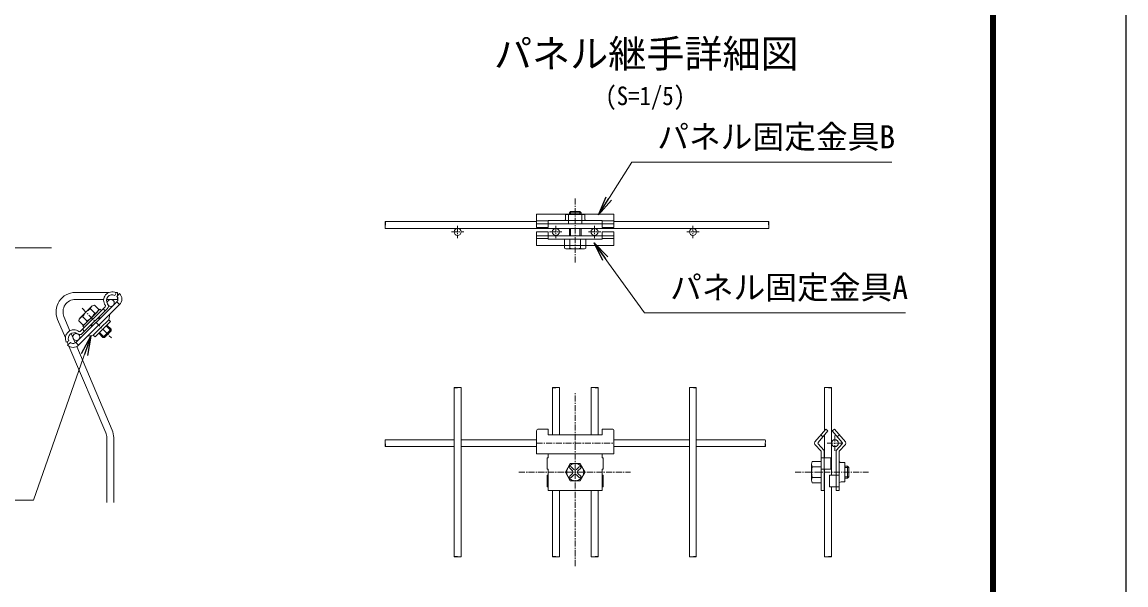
# Model space of a CAD drawing. Units: millimetres, scale not verified, with parts at other scales. Extents: x -4200 to 4200, y -2970 to 2970.
# Drawn here: x 1919 to 4200, y -1405 to -241 of the extents above; entities that cross this region are included whole.
import ezdxf
from ezdxf.enums import TextEntityAlignment as Align

# ---------------------------------------------------------------- set-up
doc = ezdxf.new("R2010")
doc.units = ezdxf.units.MM
doc.header["$LTSCALE"] = 10
doc.linetypes.add('DASHED', pattern=[7.5, 6, -1.5])
doc.linetypes.add('USER1', pattern=[2, 1.25, -0.25, 0.25, -0.25])
for name, color, linetype, lineweight in [('0-0_D-TTL-TXT', 7, 'Continuous', 25), ('0-1_D-TTL', 7, 'Continuous', 25), ('0-2_D-BMK', 2, 'USER1', 13), ('0-3_D-STR2', 7, 'Continuous', 9), ('0-5_0', 7, 'Continuous', 25), ('0-7_D-STR-TXT', 7, 'Continuous', 13), ('0-8_D-STR3', 3, 'Continuous', 13)]:
    doc.layers.add(name, color=color, linetype=linetype, lineweight=lineweight)
doc.layers.add('0-9_D-TITLE', color=7, linetype='Continuous')
doc.styles.add('ＭＳ ゴシック', font='')
doc.styles.get('ＭＳ ゴシック').set_extended_font_data('MS Gothic')

# ---------------------------------------------------------------- blocks, each defined once
blk = doc.blocks.new('_OPEN')
at = {"layer": '0-5_0'}
blk.add_line((0, 0), (-10, 0), dxfattribs=at)
blk.add_lwpolyline([(-10, 1.667), (0, 0), (-10, -1.667)], dxfattribs=at)

msp = doc.modelspace()

# ---------------------------------------------------------------- linework, layer by layer
at = {"layer": '0-1_D-TTL', "color": 2}
msp.add_lwpolyline([(-4199.68, 2970.23), (4200.32, 2970.23), (4200.32, -2969.77), (-4199.68, -2969.77)], close=True, dxfattribs=at)
at = {"layer": '0-1_D-TTL'}
for points in [[(-3929.68, 2750.23), (3930.32, 2750.23), (3930.32, -2749.77), (-3929.68, -2749.77)], [(-3927.18, 2747.73), (3927.82, 2747.73), (3927.82, -2747.27), (-3927.18, -2747.27)], [(-3924.68, 2745.23), (3925.32, 2745.23), (3925.32, -2744.77), (-3924.68, -2744.77)], [(-3922.18, 2742.73), (3922.82, 2742.73), (3922.82, -2742.27), (-3922.18, -2742.27)], [(-3919.68, 2740.23), (3920.32, 2740.23), (3920.32, -2739.77), (-3919.68, -2739.77)]]:
    msp.add_lwpolyline(points, close=True, dxfattribs=at)
at = {"layer": '0-2_D-BMK'}
for p, q in [((3062.05, -605.8), (3062.05, -738.86)), ((2806.07, -674.84), (2831.61, -674.84)), ((2818.84, -662.07), (2818.84, -687.61)), ((3009.16, -674.84), (3034.7, -674.84)), ((3021.93, -662.07), (3021.93, -687.61)), ((3089.16, -674.84), (3114.7, -674.84)), ((3101.93, -662.07), (3101.93, -687.61)), ((3318.03, -674.84), (3292.49, -674.84)), ((3305.08, -662.07), (3305.08, -687.61)), ((2042.69, -832.82), (2103.22, -893.84)), ((3062.05, -1365.68), (3062.05, -1006.1)), ((2982.05, -1111.66), (3142.05, -1111.66)), ((3614.88, -1111.66), (3582.96, -1111.66)), ((3598.92, -1095.7), (3598.92, -1127.62)), ((2945.72, -1171.66), (3176.12, -1171.66)), ((3516.48, -1171.66), (3668.36, -1171.66))]:
    msp.add_line(p, q, dxfattribs=at)
at = {"layer": '0-3_D-STR2'}
for p, q in [((2669.65, -653.24), (2982.05, -653.24)), ((3142.05, -653.24), (3461.94, -653.24)), ((2669.65, -667.64), (3461.94, -667.64)), ((2098.43, -800.05), (2028.91, -800.05)), ((2087.39, -814.45), (2028.91, -814.45)), ((2116.11, -814.45), (2093.44, -814.45)), ((2116.11, -800.05), (2111.13, -800.05)), ((2116.11, -806.64), (2116.11, -800.05)), ((2116.11, -814.45), (2116.11, -810.21)), ((1992.09, -855.68), (2008.23, -893.71)), ((2005.34, -850.05), (2017.73, -879.23)), ((2020.08, -884.77), (2028.45, -904.49)), ((2011.78, -902.07), (2014.16, -907.68)), ((2015.62, -911.12), (2091.67, -1090.28)), ((2031.59, -911.89), (2104.93, -1084.66)), ((2811.77, -996.9), (2811.77, -1346.42)), ((2826.17, -996.9), (2826.17, -1346.42)), ((3014.85, -996.9), (3014.85, -1094.69)), ((3029.25, -996.9), (3029.25, -1094.69)), ((3094.85, -996.9), (3094.85, -1094.69)), ((3109.25, -996.9), (3109.25, -1094.69)), ((3297.93, -996.9), (3297.93, -1346.42)), ((3297.93, -996.9), (3297.94, -1346.41)), ((3312.33, -996.9), (3312.33, -1346.42)), ((3312.33, -996.9), (3312.34, -1346.41)), ((3577.32, -996.9), (3577.32, -1085.63)), ((3591.72, -996.92), (3591.72, -1177.66)), ((3577.32, -1094.85), (3577.32, -1141.66)), ((2093.71, -1100.29), (2093.71, -1234.22)), ((2108.11, -1100.29), (2108.11, -1234.22)), ((2811.77, -1104.46), (2669.33, -1104.46)), ((2982.05, -1104.46), (2826.17, -1104.46)), ((3297.93, -1104.46), (3142.05, -1104.46)), ((3454.77, -1104.46), (3312.33, -1104.46)), ((2811.77, -1118.86), (2669.32, -1118.86)), ((2982.05, -1118.86), (2826.17, -1118.86)), ((3297.93, -1118.86), (3142.05, -1118.86)), ((3454.78, -1118.86), (3312.33, -1118.86)), ((3577.32, -1165.66), (3577.32, -1346.39)), ((3591.72, -1201.66), (3591.72, -1346.39)), ((3014.85, -1209.66), (3014.85, -1346.42)), ((3029.25, -1209.66), (3029.25, -1346.42)), ((3094.85, -1209.66), (3094.85, -1346.42)), ((3109.25, -1209.66), (3109.25, -1346.42))]:
    msp.add_line(p, q, dxfattribs=at)
for centre in [(2818.84, -674.84), (3021.93, -674.84), (3101.93, -674.84), (3305.26, -674.84), (2102.11, -821.65), (2031.03, -892.15), (3598.92, -1111.66)]:
    msp.add_circle(centre, 7.2, dxfattribs=at)
for centre, radius, start, end in [((2028.91, -840.05), 40, 90, 203), ((2028.91, -840.05), 25.6, 90, 203), ((2068.11, -1100.29), 25.6, 0, 23), ((2068.11, -1100.29), 40, 0, 23)]:
    msp.add_arc(centre, radius, start, end, dxfattribs=at)
for centre, major_axis, start_param, end_param in [((2669.65, -664.04), (0, 3.6), 0.0000003, 3.1416916), ((3461.96, -664.03), (0, 3.6), 3.1414937, 6.283185), ((2822.57, -996.9), (-3.6, 0), 3.1414937, 6.283185), ((3025.65, -996.9), (-3.6, 0), 3.1414937, 6.283185), ((3098.45, -996.9), (3.6, 0), 0.0000003, 3.1416916), ((3301.53, -996.9), (3.6, 0), 0.0000003, 3.1416916), ((3301.53, -996.9), (3.6, 0), 0.0000003, 3.1416916), ((3580.92, -996.9), (3.6, 0), 0.0000003, 3.1416916), ((2669.33, -1108.06), (0, -3.6), 3.1414937, 6.283185), ((3454.77, -1108.06), (0, -3.6), 0.0000003, 3.1416916), ((2822.57, -1346.42), (-3.6, 0), 0.0000003, 3.1416916), ((3025.65, -1346.42), (-3.6, 0), 0.0000003, 3.1416916), ((3098.45, -1346.42), (3.6, 0), 3.1414937, 6.283185), ((3301.53, -1346.42), (3.6, 0), 3.1414937, 6.283185), ((3580.92, -1346.4), (3.6, 0), 3.1414937, 6.283185)]:
    msp.add_ellipse(centre, major_axis=major_axis, ratio=0.114898, start_param=start_param, end_param=end_param, dxfattribs=at)
for centre, major_axis in [((2669.65, -656.83), (0, -3.6)), ((3461.96, -656.83), (0, 3.6)), ((2815.37, -996.9), (-3.6, 0)), ((3018.45, -996.9), (-3.6, 0)), ((3105.65, -996.9), (3.6, 0)), ((3308.73, -996.9), (3.6, 0)), ((3308.73, -996.9), (3.6, 0)), ((3588.12, -996.9), (3.6, 0)), ((2669.33, -1115.26), (0, -3.6)), ((3454.77, -1115.26), (0, 3.6)), ((2815.37, -1346.42), (-3.6, 0)), ((3018.45, -1346.42), (-3.6, 0)), ((3105.65, -1346.42), (3.6, 0)), ((3308.73, -1346.42), (3.6, 0)), ((3588.12, -1346.4), (3.6, 0))]:
    msp.add_ellipse(centre, major_axis=major_axis, ratio=0.114898, dxfattribs=at)
at = {"layer": '0-7_D-STR-TXT'}
for p, q in [((1979.82, -707.86), (1351.62, -707.86)), ((1942.08, -1229.55), (2060.21, -892.56)), ((1337.37, -1229.55), (1942.08, -1229.55))]:
    msp.add_line(p, q, dxfattribs=at)
for points in [[(3716.62, -530.96), (3178.89, -530.96), (3111.42, -637.82)], [(3744.42, -842.29), (3205.43, -842.29), (3102.1, -699.41)]]:
    msp.add_lwpolyline(points, dxfattribs=at)
at = {"layer": '0-8_D-STR3'}
for p, q in [((3142.05, -638.04), (2982.05, -638.04)), ((2982.05, -666.04), (2982.05, -638.04)), ((3052.35, -632.99), (3049.93, -635.42)), ((3049.93, -635.42), (3049.93, -638.04)), ((3049.93, -635.42), (3074.17, -635.42)), ((3052.35, -632.99), (3052.35, -638.04)), ((3071.75, -632.99), (3074.17, -635.42)), ((3074.17, -635.42), (3074.17, -638.04)), ((3142.05, -666.04), (3142.05, -638.04)), ((2982.05, -652.04), (3006.05, -652.04)), ((2982.05, -658.04), (3142.05, -658.04)), ((3118.05, -651.12), (3006.05, -651.12)), ((3006.05, -651.12), (3006.05, -666.04)), ((3118.05, -651.12), (3118.05, -666.04)), ((3118.05, -652.04), (3142.05, -652.04)), ((3006.05, -666.04), (2982.05, -666.04)), ((2982.05, -674.84), (2982.05, -702.84)), ((3006.05, -674.84), (2982.05, -674.84)), ((2982.05, -682.84), (3118.05, -682.84)), ((3006.05, -689.76), (3006.05, -674.84)), ((3049.93, -682.84), (3049.93, -667.64)), ((3052.35, -682.84), (3052.35, -667.64)), ((3071.75, -682.84), (3071.75, -667.64)), ((3074.17, -682.84), (3074.17, -667.64)), ((3142.05, -666.04), (3118.05, -666.04)), ((3118.05, -689.76), (3118.05, -674.84)), ((3142.05, -674.84), (3118.05, -674.84)), ((3118.05, -682.84), (3142.05, -682.84)), ((3142.05, -674.84), (3142.05, -702.84)), ((2982.05, -688.84), (3006.05, -688.84)), ((3142.05, -702.84), (2982.05, -702.84)), ((3118.05, -689.76), (3006.05, -689.76)), ((3040.03, -689.76), (3040.03, -708.46)), ((3051.04, -689.76), (3051.04, -708.46)), ((3073.06, -689.76), (3073.06, -708.46)), ((3084.08, -708.46), (3084.08, -689.76)), ((3118.05, -688.84), (3142.05, -688.84)), ((3045.53, -709.93), (3078.57, -709.93)), ((2029.9, -903.35), (2114.56, -819.43)), ((2110.19, -806.2), (2113.01, -800.91)), ((2114.56, -819.43), (2120.2, -825.12)), ((2114.57, -808.16), (2120.3, -802.49)), ((2035.53, -909.03), (2120.2, -825.12)), ((2063.75, -828.04), (2038.14, -853.44)), ((2038.99, -880.77), (2090.64, -829.54)), ((2043.22, -885.03), (2094.86, -833.8)), ((2079.76, -834.7), (2044.26, -869.91)), ((2082.58, -837.54), (2047.08, -872.75)), ((2074.59, -839.83), (2049.39, -864.82)), ((2060.32, -834.26), (2068.77, -842.78)), ((2068.48, -826.17), (2076.93, -834.68)), ((2079.76, -834.7), (2082.58, -837.54)), ((2086.14, -834), (2090.37, -838.26)), ((2035.82, -858.56), (2044.27, -867.08)), ((2043.99, -850.46), (2052.44, -858.98)), ((2062.24, -866.16), (2064.81, -868.75)), ((2075.87, -852.64), (2078.44, -855.24)), ((2077.57, -850.95), (2080.15, -853.55)), ((2043.54, -876.25), (2047.77, -880.51)), ((2044.26, -869.91), (2047.08, -872.75)), ((2054.16, -890.56), (2065.94, -888.19)), ((2060.53, -867.85), (2063.1, -870.44)), ((2077.1, -884.55), (2085.6, -893.13)), ((2078.8, -882.86), (2089, -893.14)), ((2102.64, -876.23), (2085.6, -893.13)), ((2102.63, -879.62), (2089, -893.14)), ((2092.44, -869.35), (2102.63, -879.62)), ((2094.15, -867.66), (2102.64, -876.23)), ((2102.64, -876.23), (2102.63, -879.62)), ((2015.5, -900.13), (2010.18, -902.91)), ((2018.59, -903.3), (2012.91, -908.93)), ((2029.9, -903.35), (2035.53, -909.03)), ((2089, -893.14), (2085.6, -893.13)), ((2982.05, -1086.52), (2982.05, -1133.66)), ((3118.05, -1094.69), (3006.05, -1094.69)), ((3142.05, -1086.52), (3142.05, -1133.66)), ((3579.96, -1082.52), (3557.34, -1109.15)), ((3569.57, -1094.69), (3574.13, -1098.58)), ((3597.97, -1082.52), (3593.41, -1086.42)), ((3593.41, -1086.42), (3613.91, -1110.41)), ((3597.97, -1082.52), (3620.6, -1109.15)), ((3608.37, -1094.69), (3603.81, -1098.58)), ((3570.08, -1128.52), (3557.34, -1114.17)), ((3575.64, -1125.86), (3564.03, -1112.91)), ((3602.3, -1125.86), (3613.91, -1112.91)), ((3607.85, -1128.52), (3620.6, -1114.17)), ((3142.05, -1133.66), (2982.05, -1133.66)), ((3006.05, -1133.66), (3006.05, -1141.66)), ((3118.05, -1133.66), (3118.05, -1141.66)), ((3570.52, -1209.66), (3570.52, -1129.77)), ((3576.52, -1209.66), (3576.52, -1128.36)), ((3601.41, -1128.36), (3601.41, -1209.66)), ((3607.41, -1129.77), (3607.41, -1209.66)), ((3004.05, -1141.66), (3004.05, -1165.66)), ((3004.05, -1141.66), (3006.05, -1141.66)), ((3051.86, -1154), (3041.66, -1171.66)), ((3050.74, -1163.17), (3056.39, -1168.83)), ((3051.86, -1154), (3072.25, -1154)), ((3053.57, -1160.35), (3059.22, -1166)), ((3070.54, -1160.35), (3064.88, -1166)), ((3073.37, -1163.17), (3067.71, -1168.83)), ((3072.25, -1154), (3082.44, -1171.66)), ((3118.05, -1141.66), (3120.05, -1141.66)), ((3120.05, -1141.66), (3120.05, -1165.66)), ((3550.52, -1155.11), (3550.52, -1188.15)), ((3570.52, -1149.61), (3552, -1149.61)), ((3570.52, -1160.62), (3552, -1160.62)), ((3570.52, -1141.66), (3590.52, -1141.66)), ((3590.52, -1165.66), (3590.52, -1141.66)), ((3619.41, -1151.66), (3611.41, -1151.66)), ((3619.41, -1191.66), (3619.41, -1151.66)), ((3625.04, -1159.54), (3619.41, -1159.54)), ((3627.46, -1161.96), (3619.41, -1161.96)), ((3627.46, -1161.96), (3625.04, -1159.54)), ((3625.04, -1159.54), (3625.04, -1183.78)), ((3627.46, -1161.96), (3627.46, -1181.36)), ((3004.05, -1165.66), (3006.05, -1165.66)), ((3004.05, -1177.66), (3006.05, -1177.66)), ((3004.05, -1177.66), (3004.05, -1201.66)), ((3006.05, -1165.66), (3006.05, -1209.66)), ((3051.86, -1189.32), (3041.66, -1171.66)), ((3050.74, -1180.15), (3056.39, -1174.49)), ((3053.57, -1182.97), (3059.22, -1177.32)), ((3070.54, -1182.97), (3064.88, -1177.32)), ((3073.37, -1180.14), (3067.71, -1174.49)), ((3118.05, -1165.66), (3120.05, -1165.66)), ((3118.05, -1165.66), (3118.05, -1209.66)), ((3118.05, -1177.66), (3120.05, -1177.66)), ((3120.05, -1177.66), (3120.05, -1201.66)), ((3570.52, -1182.65), (3552, -1182.65)), ((3570.52, -1165.66), (3590.52, -1165.66)), ((3587.41, -1177.66), (3607.41, -1177.66)), ((3627.46, -1181.36), (3619.41, -1181.36)), ((3004.05, -1201.66), (3006.05, -1201.66)), ((3118.05, -1201.66), (3120.05, -1201.66)), ((3552, -1193.66), (3570.52, -1193.66)), ((3619.41, -1191.66), (3611.41, -1191.66)), ((3006.05, -1209.66), (3118.05, -1209.66)), ((3576.52, -1209.66), (3570.52, -1209.66)), ((3607.41, -1209.66), (3601.41, -1209.66))]:
    msp.add_line(p, q, dxfattribs=at)
at = {"layer": '0-8_D-STR3', "linetype": 'DASHED'}
for p, q in [((3042.05, -639.12), (3082.05, -639.12)), ((3042.05, -639.12), (3042.05, -648.04)), ((3048.05, -639.12), (3048.05, -658.04)), ((3076.05, -639.12), (3076.05, -658.04)), ((3082.05, -639.12), (3082.05, -648.04))]:
    msp.add_line(p, q, dxfattribs=at)
at = {"layer": '0-8_D-STR3'}
for points in [[(3052.35, -632.99), (3071.75, -632.99), (3071.75, -638.04)], [(2069.66, -891.93), (2101.65, -860.22), (2097.96, -856.46)], [(2100.43, -844.71), (2097.96, -856.46), (2081.08, -873.19)], [(2069.66, -891.93), (2065.94, -888.19), (2082.81, -871.47)], [(3006.05, -1094.69), (3006.05, -1082.52), (2986.05, -1082.52)], [(3118.05, -1094.69), (3118.05, -1082.52), (3138.05, -1082.52)], [(3579.96, -1082.52), (3584.52, -1086.42), (3564.03, -1110.41)], [(3051.86, -1189.32), (3072.25, -1189.32), (3082.44, -1171.66)], [(3587.41, -1177.66), (3587.41, -1201.66), (3607.41, -1201.66)], [(3627.46, -1181.36), (3625.04, -1183.78), (3619.41, -1183.78)]]:
    msp.add_lwpolyline(points, dxfattribs=at)
msp.add_circle((3062.05, -1171.66), 17.66, dxfattribs=at)
at = {"layer": '0-8_D-STR3', "linetype": 'DASHED'}
for centre, start, end in [((3038.05, -648.04), 309.63137, 0), ((3086.05, -648.04), 180, 230.36863)]:
    msp.add_arc(centre, 4, start, end, dxfattribs=at)
at = {"layer": '0-8_D-STR3'}
for centre, radius, start, end in [((3045.53, -698.92), 11.01, 240, 300), ((3062.05, -668.1), 41.84, 254.73852, 285.26148), ((3078.57, -698.92), 11.01, 240, 300), ((2104.78, -816.35), 17.5, 61.96631, 217.1074), ((2104.78, -816.35), 11.5, 61.96631, 217.1074), ((2108.93, -813.75), 8, 314.74497, 44.74497), ((2108.93, -813.75), 16, 314.74497, 44.74497), ((2074.73, -865.13), 34.06, 115.03696, 154.50019), ((2038.02, -828.12), 34.06, 295.03696, 334.50019), ((2069.31, -835.17), 9.04, 95.28636, 174.25078), ((2067.77, -833.61), 9.22, 276.20307, 353.33408), ((2089.23, -828.12), 2, 314.76966, 37.1074), ((2089.23, -828.12), 8, 314.76966, 37.1074), ((2044.98, -859.63), 9.22, 96.17509, 173.36206), ((2043.29, -857.92), 9.21, 276.14356, 353.39359), ((2025.69, -894.81), 17.5, 52.43191, 207.57301), ((2025.69, -894.81), 11.5, 52.43191, 207.57301), ((2037.58, -879.35), 8, 232.43191, 314.76966), ((2037.58, -879.35), 2, 232.43191, 314.76966), ((2024.27, -897.66), 16, 224.74497, 314.74497), ((2024.27, -897.66), 8, 224.74497, 314.74497), ((2986.05, -1086.52), 4, 90, 180), ((3138.05, -1086.52), 4, 0, 90), ((3560.45, -1111.66), 4, 141.19333, 218.80667), ((3565.59, -1111.66), 2, 141.19333, 218.80667), ((3612.35, -1111.66), 2, 321.19333, 38.80667), ((3617.48, -1111.66), 4, 321.19333, 38.80667), ((3568.52, -1129.77), 2, 0, 38.80667), ((3572.52, -1128.36), 4, 0, 38.80667), ((3605.41, -1128.36), 4, 141.19333, 180), ((3609.41, -1129.77), 2, 141.19333, 180), ((3052.15, -1161.76), 2, 45, 225), ((3071.95, -1161.76), 2, 315.00048, 135.00047), ((3561.53, -1155.11), 11.01, 150, 210), ((3592.36, -1171.63), 41.84, 164.73852, 195.26148), ((3611.41, -1147.66), 4, 180, 270), ((3052.15, -1181.56), 2, 135.00001, 314.99999), ((3053.57, -1171.66), 4, 314.99999, 45), ((3062.05, -1163.17), 4, 225.00001, 314.99999), ((3062.05, -1180.14), 4, 45, 135), ((3070.54, -1171.66), 4, 135, 225.00001), ((3071.95, -1181.56), 2, 225.00002, 45), ((3561.53, -1188.15), 11.01, 150, 210), ((3611.41, -1195.66), 4, 90, 180)]:
    msp.add_arc(centre, radius, start, end, dxfattribs=at)

# ---------------------------------------------------------------- block references
at = {"layer": '0-7_D-STR-TXT', "xscale": 4, "yscale": 4}
for p, rotation in [((3110.35, -639.51), 237.7282), ((3100.93, -697.79), 125.87365), ((2060.87, -890.67), 70.68254)]:
    msp.add_blockref('_OPEN', p, dxfattribs=dict(at, rotation=rotation))

# ---------------------------------------------------------------- texts
at = {"layer": '0-0_D-TTL-TXT', "style": 'ＭＳ ゴシック'}
msp.add_text('パネル継手詳細図', height=57.7, dxfattribs=at).set_placement((2894.18, -352.52), align=Align.BOTTOM_LEFT)
at = {"layer": '0-7_D-STR-TXT', "style": 'ＭＳ ゴシック'}
for s, p in [('パネル固定金具B', (3231.59, -516.73)), ('パネル固定金具A', (3258.13, -828.05))]:
    msp.add_text(s, height=48.09, dxfattribs=at).set_placement(p, align=Align.BOTTOM_LEFT)
at = {"layer": '0-9_D-TITLE', "style": 'ＭＳ ゴシック', "width": 0.9}
msp.add_text('(S=1/5)', height=38.49, dxfattribs=at).set_placement((3124.19, -424.28), align=Align.BOTTOM_LEFT)

doc.saveas('drawing.dxf')
